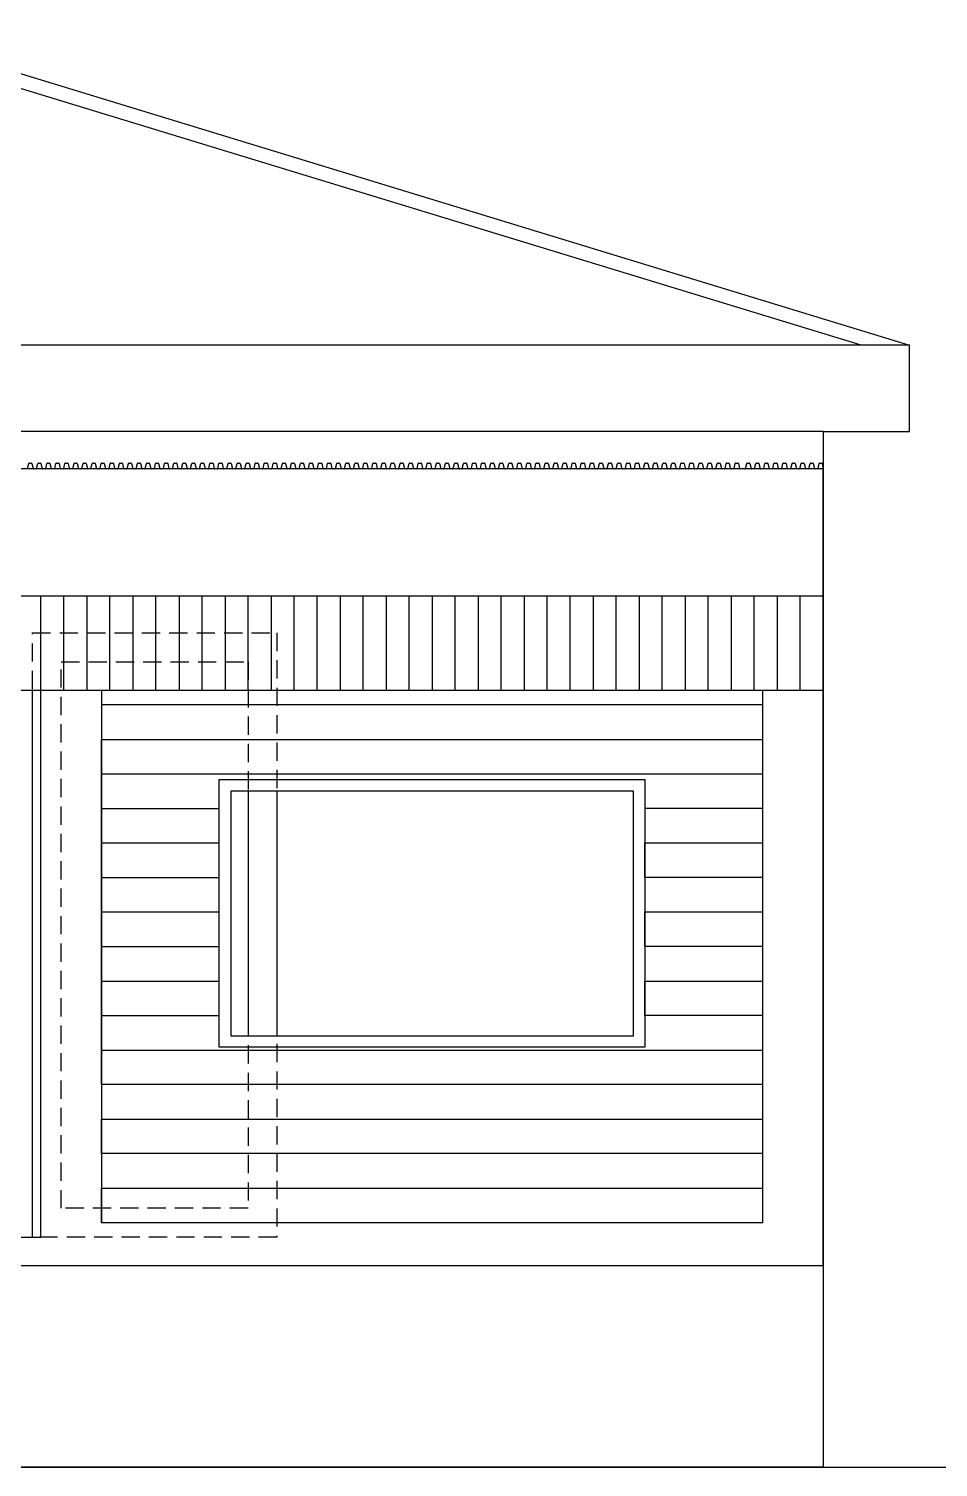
# Model space of a CAD drawing. Header units: millimetres. Extents: x -60009 to 113281, y -58228 to 411188.
# Drawn here: x -21707 to -18545, y -25020 to -20020 of the extents above; entities that cross this region are included whole.
import ezdxf

# ---------------------------------------------------------------- set-up
doc = ezdxf.new("R2010")
doc.units = ezdxf.units.MM
for name, pattern in [('ACAD_ISO04W100', [30, 24, -3, 0, -3]), ('CENTER2', [28.575, 19.05, -3.175, 3.175, -3.175]), ('HIDDEN', [9.525, 6.35, -3.175])]:
    doc.linetypes.add(name, pattern=pattern)
doc.layers.add('Förtydligande', color=8, linetype='CENTER2')
doc.layers.add('Grundritningar', color=1, linetype='Continuous')

msp = doc.modelspace()

# ---------------------------------------------------------------- linework, layer by layer
at = {"layer": 'Förtydligande', "linetype": 'ACAD_ISO04W100', "lineweight": -3, "ltscale": 0.1}
msp.add_line((-50011.262, -25020.136), (-14434.085, -25020.136), dxfattribs=at)
at = {"layer": 'Grundritningar'}
for p, q in [((-22245.013, -20020.136), (-18645.013, -21120.136)), ((-18812.385, -21120.136), (-22259.315, -20068.047)), ((-18645.013, -21120.136), (-32525.013, -21120.136)), ((-18645.013, -21420.136), (-18645.013, -21120.136)), ((-18945.013, -21420.136), (-32225.013, -21420.136)), ((-18945.013, -21420.136), (-18945.013, -24220.136)), ((-18945.013, -21420.136), (-18645.013, -21420.136)), ((-21711.672, -21548.608), (-21707.49, -21531.65)), ((-21705.548, -21530.129), (-21698.676, -21530.129)), ((-21696.736, -21531.644), (-21692.494, -21548.614)), ((-21680.173, -21548.608), (-21675.991, -21531.65)), ((-21674.049, -21530.129), (-21667.178, -21530.129)), ((-21665.237, -21531.644), (-21660.995, -21548.614)), ((-21648.674, -21548.607), (-21644.492, -21531.65)), ((-21642.551, -21530.129), (-21635.679, -21530.129)), ((-21633.739, -21531.644), (-21629.496, -21548.614)), ((-21617.176, -21548.607), (-21612.994, -21531.65)), ((-21611.052, -21530.129), (-21604.18, -21530.129)), ((-21602.24, -21531.643), (-21597.997, -21548.614)), ((-21585.677, -21548.607), (-21581.495, -21531.65)), ((-21579.553, -21530.128), (-21572.681, -21530.128)), ((-21570.741, -21531.643), (-21566.499, -21548.614)), ((-21554.178, -21548.607), (-21549.996, -21531.649)), ((-21548.054, -21530.128), (-21541.183, -21530.128)), ((-21539.242, -21531.643), (-21535, -21548.613)), ((-21522.679, -21548.607), (-21518.497, -21531.649)), ((-21516.556, -21530.128), (-21509.684, -21530.128)), ((-21507.744, -21531.643), (-21503.501, -21548.613)), ((-21491.18, -21548.607), (-21486.999, -21531.649)), ((-21485.057, -21530.128), (-21478.185, -21530.128)), ((-21476.245, -21531.643), (-21472.002, -21548.613)), ((-21459.682, -21548.607), (-21455.5, -21531.649)), ((-21453.558, -21530.128), (-21446.686, -21530.128)), ((-21444.746, -21531.643), (-21440.503, -21548.613)), ((-21428.183, -21548.607), (-21424.001, -21531.649)), ((-21422.059, -21530.128), (-21415.188, -21530.128)), ((-21413.247, -21531.643), (-21409.005, -21548.613)), ((-21396.684, -21548.607), (-21392.502, -21531.649)), ((-21390.561, -21530.128), (-21383.689, -21530.128)), ((-21381.749, -21531.643), (-21377.506, -21548.613)), ((-21365.185, -21548.607), (-21361.004, -21531.649)), ((-21359.062, -21530.128), (-21352.19, -21530.128)), ((-21350.25, -21531.643), (-21346.007, -21548.613)), ((-21333.687, -21548.607), (-21329.505, -21531.649)), ((-21327.563, -21530.128), (-21320.691, -21530.128)), ((-21318.751, -21531.643), (-21314.508, -21548.613)), ((-21302.188, -21548.606), (-21298.006, -21531.649)), ((-21296.064, -21530.128), (-21289.193, -21530.128)), ((-21287.252, -21531.643), (-21283.01, -21548.613)), ((-21270.689, -21548.606), (-21266.507, -21531.649)), ((-21264.566, -21530.128), (-21257.694, -21530.128)), ((-21255.754, -21531.642), (-21251.511, -21548.613)), ((-21239.19, -21548.606), (-21235.008, -21531.649)), ((-21233.067, -21530.128), (-21226.195, -21530.128)), ((-21224.255, -21531.642), (-21220.012, -21548.613)), ((-21207.692, -21548.606), (-21203.51, -21531.649)), ((-21201.568, -21530.127), (-21194.696, -21530.127)), ((-21192.756, -21531.642), (-21188.513, -21548.612)), ((-21176.193, -21548.606), (-21172.011, -21531.648)), ((-21170.069, -21530.127), (-21163.197, -21530.127)), ((-21161.257, -21531.642), (-21157.015, -21548.612)), ((-21144.694, -21548.606), (-21140.512, -21531.648)), ((-21138.57, -21530.127), (-21131.699, -21530.127)), ((-21129.758, -21531.642), (-21125.516, -21548.612)), ((-21113.195, -21548.606), (-21109.014, -21531.648)), ((-21107.072, -21530.127), (-21100.2, -21530.127)), ((-21098.26, -21531.642), (-21094.017, -21548.612)), ((-21081.697, -21548.606), (-21077.515, -21531.648)), ((-21075.573, -21530.127), (-21068.701, -21530.127)), ((-21066.761, -21531.642), (-21062.518, -21548.612)), ((-21050.198, -21548.606), (-21046.016, -21531.648)), ((-21044.074, -21530.127), (-21037.202, -21530.127)), ((-21035.262, -21531.642), (-21031.02, -21548.612)), ((-21018.699, -21548.606), (-21014.517, -21531.648)), ((-21012.575, -21530.127), (-21005.704, -21530.127)), ((-21003.763, -21531.642), (-20999.521, -21548.612)), ((-20987.2, -21548.606), (-20983.018, -21531.648)), ((-20981.077, -21530.127), (-20974.205, -21530.127)), ((-20972.265, -21531.642), (-20968.022, -21548.612)), ((-20955.701, -21548.606), (-20951.52, -21531.648)), ((-20949.578, -21530.127), (-20942.706, -21530.127)), ((-20940.766, -21531.642), (-20936.523, -21548.612)), ((-20924.203, -21548.605), (-20920.021, -21531.648)), ((-20918.079, -21530.127), (-20911.207, -21530.127)), ((-20909.267, -21531.642), (-20905.025, -21548.612)), ((-20892.704, -21548.605), (-20888.522, -21531.648)), ((-20886.58, -21530.126), (-20879.709, -21530.126)), ((-20877.768, -21531.641), (-20873.526, -21548.612)), ((-20861.205, -21548.605), (-20857.023, -21531.648)), ((-20855.082, -21530.126), (-20848.21, -21530.126)), ((-20846.27, -21531.641), (-20842.027, -21548.611)), ((-20829.706, -21548.605), (-20825.525, -21531.647)), ((-20823.583, -21530.126), (-20816.711, -21530.126)), ((-20814.771, -21531.641), (-20810.528, -21548.611)), ((-20798.208, -21548.605), (-20794.026, -21531.647)), ((-20792.084, -21530.126), (-20785.212, -21530.126)), ((-20783.272, -21531.641), (-20779.03, -21548.611)), ((-20766.709, -21548.605), (-20762.527, -21531.647)), ((-20760.585, -21530.126), (-20753.714, -21530.126)), ((-20751.773, -21531.641), (-20747.531, -21548.611)), ((-20735.21, -21548.605), (-20731.028, -21531.647)), ((-20729.086, -21530.126), (-20722.215, -21530.126)), ((-20720.274, -21531.641), (-20716.032, -21548.611)), ((-20703.711, -21548.605), (-20699.53, -21531.647)), ((-20697.588, -21530.126), (-20690.716, -21530.126)), ((-20688.776, -21531.641), (-20684.533, -21548.611)), ((-20672.213, -21548.605), (-20668.031, -21531.647)), ((-20666.089, -21530.126), (-20659.217, -21530.126)), ((-20657.277, -21531.641), (-20653.034, -21548.611)), ((-20640.714, -21548.605), (-20636.532, -21531.647)), ((-20634.59, -21530.126), (-20627.719, -21530.126)), ((-20625.778, -21531.641), (-20621.536, -21548.611)), ((-20609.215, -21548.605), (-20605.033, -21531.647)), ((-20603.092, -21530.126), (-20596.22, -21530.126)), ((-20594.279, -21531.641), (-20590.037, -21548.611)), ((-20577.716, -21548.604), (-20573.535, -21531.647)), ((-20571.593, -21530.126), (-20564.721, -21530.126)), ((-20562.781, -21531.64), (-20558.538, -21548.611)), ((-20546.218, -21548.604), (-20542.036, -21531.647)), ((-20540.094, -21530.125), (-20533.222, -21530.125)), ((-20531.282, -21531.64), (-20527.039, -21548.611)), ((-20514.719, -21548.604), (-20510.537, -21531.646)), ((-20508.595, -21530.125), (-20501.724, -21530.125)), ((-20499.783, -21531.64), (-20495.541, -21548.61)), ((-20483.22, -21548.604), (-20479.038, -21531.646)), ((-20477.096, -21530.125), (-20470.225, -21530.125)), ((-20468.284, -21531.64), (-20464.042, -21548.61)), ((-20451.721, -21548.604), (-20447.539, -21531.646)), ((-20445.598, -21530.125), (-20438.726, -21530.125)), ((-20436.786, -21531.64), (-20432.543, -21548.61)), ((-20420.223, -21548.604), (-20416.041, -21531.646)), ((-20414.099, -21530.125), (-20407.227, -21530.125)), ((-20405.287, -21531.64), (-20401.044, -21548.61)), ((-20388.724, -21548.604), (-20384.542, -21531.646)), ((-20382.6, -21530.125), (-20375.728, -21530.125)), ((-20373.788, -21531.64), (-20369.546, -21548.61)), ((-20357.225, -21548.604), (-20353.043, -21531.646)), ((-20351.101, -21530.125), (-20344.23, -21530.125)), ((-20342.289, -21531.64), (-20338.047, -21548.61)), ((-20325.726, -21548.604), (-20321.544, -21531.646)), ((-20319.603, -21530.125), (-20312.731, -21530.125)), ((-20310.791, -21531.64), (-20306.548, -21548.61)), ((-20294.228, -21548.604), (-20290.046, -21531.646)), ((-20288.104, -21530.125), (-20281.232, -21530.125)), ((-20279.292, -21531.64), (-20275.049, -21548.61)), ((-20262.729, -21548.603), (-20258.547, -21531.646)), ((-20256.605, -21530.125), (-20249.733, -21530.125)), ((-20247.793, -21531.64), (-20243.551, -21548.61)), ((-20231.23, -21548.603), (-20227.048, -21531.646)), ((-20225.106, -21530.125), (-20218.235, -21530.125)), ((-20216.294, -21531.64), (-20212.052, -21548.61)), ((-20199.731, -21548.603), (-20195.549, -21531.646)), ((-20193.608, -21530.125), (-20186.736, -21530.125)), ((-20184.796, -21531.639), (-20180.553, -21548.61)), ((-20168.232, -21548.603), (-20164.051, -21531.646)), ((-20162.109, -21530.124), (-20155.237, -21530.124)), ((-20153.297, -21531.639), (-20149.054, -21548.609)), ((-20136.734, -21548.603), (-20132.552, -21531.645)), ((-20130.61, -21530.124), (-20123.738, -21530.124)), ((-20121.798, -21531.639), (-20117.556, -21548.609)), ((-20105.235, -21548.603), (-20101.053, -21531.645)), ((-20099.111, -21530.124), (-20092.24, -21530.124)), ((-20090.299, -21531.639), (-20086.057, -21548.609)), ((-20073.736, -21548.603), (-20069.554, -21531.645)), ((-20067.613, -21530.124), (-20060.741, -21530.124)), ((-20058.801, -21531.639), (-20054.558, -21548.609)), ((-20042.237, -21548.603), (-20038.056, -21531.645)), ((-20036.114, -21530.124), (-20029.242, -21530.124)), ((-20027.302, -21531.639), (-20023.059, -21548.609)), ((-20010.739, -21548.603), (-20006.557, -21531.645)), ((-20004.615, -21530.124), (-19997.743, -21530.124)), ((-19995.803, -21531.639), (-19991.561, -21548.609)), ((-19979.24, -21548.603), (-19975.058, -21531.645)), ((-19973.116, -21530.124), (-19966.244, -21530.124)), ((-19964.304, -21531.639), (-19960.062, -21548.609)), ((-19947.741, -21548.603), (-19943.559, -21531.645)), ((-19941.617, -21530.124), (-19934.746, -21530.124)), ((-19932.805, -21531.639), (-19928.563, -21548.609)), ((-19916.242, -21548.603), (-19912.061, -21531.645)), ((-19910.119, -21530.124), (-19903.247, -21530.124)), ((-19901.307, -21531.639), (-19897.064, -21548.609)), ((-19884.744, -21548.602), (-19880.562, -21531.645)), ((-19878.62, -21530.124), (-19871.748, -21530.124)), ((-19869.808, -21531.639), (-19865.565, -21548.609)), ((-19853.245, -21548.602), (-19849.063, -21531.645)), ((-19847.121, -21530.123), (-19840.249, -21530.123)), ((-19838.309, -21531.638), (-19834.067, -21548.609)), ((-19821.746, -21548.602), (-19817.564, -21531.645)), ((-19815.622, -21530.123), (-19808.751, -21530.123)), ((-19806.81, -21531.638), (-19802.568, -21548.608)), ((-19790.247, -21548.602), (-19786.066, -21531.644)), ((-19784.124, -21530.123), (-19777.252, -21530.123)), ((-19775.312, -21531.638), (-19771.069, -21548.608)), ((-19758.749, -21548.602), (-19754.567, -21531.644)), ((-19752.625, -21530.123), (-19745.753, -21530.123)), ((-19743.813, -21531.638), (-19739.57, -21548.608)), ((-19727.25, -21548.602), (-19723.068, -21531.644)), ((-19721.126, -21530.123), (-19714.254, -21530.123)), ((-19712.314, -21531.638), (-19708.072, -21548.608)), ((-19695.751, -21548.602), (-19691.569, -21531.644)), ((-19689.627, -21530.123), (-19682.756, -21530.123)), ((-19680.815, -21531.638), (-19676.573, -21548.608)), ((-19664.252, -21548.602), (-19660.07, -21531.644)), ((-19658.129, -21530.123), (-19651.257, -21530.123)), ((-19649.317, -21531.638), (-19645.074, -21548.608)), ((-19632.754, -21548.602), (-19628.572, -21531.644)), ((-19626.63, -21530.123), (-19619.758, -21530.123)), ((-19617.818, -21531.638), (-19613.575, -21548.608)), ((-19601.255, -21548.602), (-19597.073, -21531.644)), ((-19595.131, -21530.123), (-19588.259, -21530.123)), ((-19586.319, -21531.638), (-19582.077, -21548.608)), ((-19569.756, -21548.602), (-19565.574, -21531.644)), ((-19563.632, -21530.123), (-19556.761, -21530.123)), ((-19554.82, -21531.638), (-19550.578, -21548.608)), ((-19538.257, -21548.601), (-19534.075, -21531.644)), ((-19532.134, -21530.123), (-19525.262, -21530.123)), ((-19523.322, -21531.637), (-19519.079, -21548.608)), ((-19506.759, -21548.601), (-19502.577, -21531.644)), ((-19500.635, -21530.122), (-19493.763, -21530.122)), ((-19491.823, -21531.637), (-19487.58, -21548.608)), ((-19475.26, -21548.601), (-19471.078, -21531.644)), ((-19469.136, -21530.122), (-19462.264, -21530.122)), ((-19460.324, -21531.637), (-19456.081, -21548.608)), ((-19443.761, -21548.601), (-19439.579, -21531.643)), ((-19437.637, -21530.122), (-19430.766, -21530.122)), ((-19428.825, -21531.637), (-19424.583, -21548.607)), ((-19412.262, -21548.601), (-19408.08, -21531.643)), ((-19406.139, -21530.122), (-19399.267, -21530.122)), ((-19397.327, -21531.637), (-19393.084, -21548.607)), ((-19380.763, -21548.601), (-19376.582, -21531.643)), ((-19374.64, -21530.122), (-19367.768, -21530.122)), ((-19365.828, -21531.637), (-19361.585, -21548.607)), ((-19349.265, -21548.601), (-19345.083, -21531.643)), ((-19343.141, -21530.122), (-19336.269, -21530.122)), ((-19334.329, -21531.637), (-19330.086, -21548.607)), ((-19317.766, -21548.601), (-19313.584, -21531.643)), ((-19311.642, -21530.122), (-19304.771, -21530.122)), ((-19302.83, -21531.637), (-19298.588, -21548.607)), ((-19286.267, -21548.601), (-19282.085, -21531.643)), ((-19280.144, -21530.122), (-19273.272, -21530.122)), ((-19271.332, -21531.637), (-19267.089, -21548.607)), ((-19254.768, -21548.601), (-19250.587, -21531.643)), ((-19248.645, -21530.122), (-19241.773, -21530.122)), ((-19239.833, -21531.637), (-19235.59, -21548.607)), ((-19214.831, -21548.601), (-19210.649, -21531.643)), ((-19208.708, -21530.122), (-19201.836, -21530.122)), ((-19199.896, -21531.637), (-19195.653, -21548.607)), ((-19183.332, -21548.6), (-19179.151, -21531.643)), ((-19177.209, -21530.122), (-19170.337, -21530.122)), ((-19168.397, -21531.637), (-19164.154, -21548.607)), ((-19151.834, -21548.6), (-19147.652, -21531.643)), ((-19145.71, -21530.122), (-19138.838, -21530.122)), ((-19136.898, -21531.636), (-19132.656, -21548.607)), ((-19120.335, -21548.6), (-19116.153, -21531.643)), ((-19114.211, -21530.121), (-19107.34, -21530.121)), ((-19105.399, -21531.636), (-19101.157, -21548.607)), ((-19088.836, -21548.6), (-19084.654, -21531.642)), ((-19082.713, -21530.121), (-19075.841, -21530.121)), ((-19073.901, -21531.636), (-19069.658, -21548.606)), ((-19057.337, -21548.6), (-19053.156, -21531.642)), ((-19051.214, -21530.121), (-19044.342, -21530.121)), ((-19042.402, -21531.636), (-19038.159, -21548.606)), ((-19025.839, -21548.6), (-19021.657, -21531.642)), ((-19019.715, -21530.121), (-19012.843, -21530.121)), ((-19010.903, -21531.636), (-19006.661, -21548.606)), ((-18994.34, -21548.6), (-18990.158, -21531.642)), ((-18988.216, -21530.121), (-18981.345, -21530.121)), ((-18979.404, -21531.636), (-18975.162, -21548.606)), ((-18962.841, -21548.615), (-18958.659, -21531.657)), ((-18956.718, -21530.136), (-18949.846, -21530.136)), ((-18947.906, -21531.651), (-18945.013, -21550.136)), ((-18945.013, -21550.136), (-24265.013, -21550.136)), ((-21682.115, -21550.129), (-21690.553, -21550.129)), ((-21650.616, -21550.129), (-21659.055, -21550.129)), ((-21619.117, -21550.129), (-21627.556, -21550.129)), ((-21587.619, -21550.129), (-21596.057, -21550.129)), ((-21556.12, -21550.128), (-21564.558, -21550.128)), ((-21524.621, -21550.128), (-21533.06, -21550.128)), ((-21493.122, -21550.128), (-21501.561, -21550.128)), ((-21461.623, -21550.128), (-21470.062, -21550.128)), ((-21430.125, -21550.128), (-21438.563, -21550.128)), ((-21398.626, -21550.128), (-21407.064, -21550.128)), ((-21367.127, -21550.128), (-21375.566, -21550.128)), ((-21335.628, -21550.128), (-21344.067, -21550.128)), ((-21304.13, -21550.128), (-21312.568, -21550.128)), ((-21272.631, -21550.128), (-21281.069, -21550.128)), ((-21241.132, -21550.128), (-21249.571, -21550.128)), ((-21209.633, -21550.128), (-21218.072, -21550.128)), ((-21178.135, -21550.127), (-21186.573, -21550.127)), ((-21146.636, -21550.127), (-21155.074, -21550.127)), ((-21115.137, -21550.127), (-21123.576, -21550.127)), ((-21083.638, -21550.127), (-21092.077, -21550.127)), ((-21052.14, -21550.127), (-21060.578, -21550.127)), ((-21020.641, -21550.127), (-21029.079, -21550.127)), ((-20989.142, -21550.127), (-20997.581, -21550.127)), ((-20957.643, -21550.127), (-20966.082, -21550.127)), ((-20926.145, -21550.127), (-20934.583, -21550.127)), ((-20894.646, -21550.127), (-20903.084, -21550.127)), ((-20863.147, -21550.126), (-20871.586, -21550.126)), ((-20831.648, -21550.126), (-20840.087, -21550.126)), ((-20800.15, -21550.126), (-20808.588, -21550.126)), ((-20768.651, -21550.126), (-20777.089, -21550.126)), ((-20737.152, -21550.126), (-20745.591, -21550.126)), ((-20705.653, -21550.126), (-20714.092, -21550.126)), ((-20674.154, -21550.126), (-20682.593, -21550.126)), ((-20642.656, -21550.126), (-20651.094, -21550.126)), ((-20611.157, -21550.126), (-20619.595, -21550.126)), ((-20579.658, -21550.126), (-20588.097, -21550.126)), ((-20548.159, -21550.126), (-20556.598, -21550.126)), ((-20516.661, -21550.125), (-20525.099, -21550.125)), ((-20485.162, -21550.125), (-20493.6, -21550.125)), ((-20453.663, -21550.125), (-20462.102, -21550.125)), ((-20422.164, -21550.125), (-20430.603, -21550.125)), ((-20390.666, -21550.125), (-20399.104, -21550.125)), ((-20359.167, -21550.125), (-20367.605, -21550.125)), ((-20327.668, -21550.125), (-20336.107, -21550.125)), ((-20296.169, -21550.125), (-20304.608, -21550.125)), ((-20264.671, -21550.125), (-20273.109, -21550.125)), ((-20233.172, -21550.125), (-20241.61, -21550.125)), ((-20201.673, -21550.125), (-20210.111, -21550.125)), ((-20170.174, -21550.125), (-20178.613, -21550.125)), ((-20138.676, -21550.124), (-20147.114, -21550.124)), ((-20107.177, -21550.124), (-20115.615, -21550.124)), ((-20075.678, -21550.124), (-20084.116, -21550.124)), ((-20044.179, -21550.124), (-20052.618, -21550.124)), ((-20012.681, -21550.124), (-20021.119, -21550.124)), ((-19981.182, -21550.124), (-19989.62, -21550.124)), ((-19949.683, -21550.124), (-19958.121, -21550.124)), ((-19918.184, -21550.124), (-19926.623, -21550.124)), ((-19886.685, -21550.124), (-19895.124, -21550.124)), ((-19855.187, -21550.124), (-19863.625, -21550.124)), ((-19823.688, -21550.123), (-19832.126, -21550.123)), ((-19792.189, -21550.123), (-19800.628, -21550.123)), ((-19760.69, -21550.123), (-19769.129, -21550.123)), ((-19729.192, -21550.123), (-19737.63, -21550.123)), ((-19697.693, -21550.123), (-19706.131, -21550.123)), ((-19666.194, -21550.123), (-19674.633, -21550.123)), ((-19634.695, -21550.123), (-19643.134, -21550.123)), ((-19603.197, -21550.123), (-19611.635, -21550.123)), ((-19571.698, -21550.123), (-19580.136, -21550.123)), ((-19540.199, -21550.123), (-19548.638, -21550.123)), ((-19508.7, -21550.123), (-19517.139, -21550.123)), ((-19477.202, -21550.122), (-19485.64, -21550.122)), ((-19445.703, -21550.122), (-19454.141, -21550.122)), ((-19414.204, -21550.122), (-19422.642, -21550.122)), ((-19382.705, -21550.122), (-19391.144, -21550.122)), ((-19351.206, -21550.122), (-19359.645, -21550.122)), ((-19319.708, -21550.122), (-19328.146, -21550.122)), ((-19288.209, -21550.122), (-19296.647, -21550.122)), ((-19256.71, -21550.122), (-19265.149, -21550.122)), ((-19225.212, -21550.122), (-19233.65, -21550.122)), ((-19216.773, -21550.122), (-19225.212, -21550.122)), ((-19185.274, -21550.122), (-19193.713, -21550.122)), ((-19153.776, -21550.122), (-19162.214, -21550.122)), ((-19122.277, -21550.122), (-19130.715, -21550.122)), ((-19090.778, -21550.121), (-19099.216, -21550.121)), ((-19059.279, -21550.121), (-19067.718, -21550.121)), ((-19027.781, -21550.121), (-19036.219, -21550.121)), ((-18996.282, -21550.121), (-19004.72, -21550.121)), ((-18995.011, -21550.136), (-19000.011, -21550.136)), ((-18979.141, -21550.136), (-18987.579, -21550.136)), ((-18964.783, -21550.121), (-18973.222, -21550.121)), ((-18945.013, -21992.136), (-18945.013, -21550.136)), ((-18945.013, -21992.136), (-24265.013, -21992.136)), ((-21665.013, -22320.136), (-21665.013, -21992.136)), ((-21585.013, -22320.136), (-21585.013, -21992.136)), ((-21585.013, -22320.136), (-21585.013, -21992.136)), ((-21505.013, -21992.136), (-21505.013, -22320.136)), ((-21425.013, -22320.136), (-21425.013, -21992.136)), ((-21345.013, -21992.136), (-21345.013, -22320.136)), ((-21265.013, -22320.136), (-21265.013, -21992.136)), ((-21185.013, -21992.136), (-21185.013, -22320.136)), ((-21105.013, -22320.136), (-21105.013, -21992.136)), ((-21025.013, -21992.136), (-21025.013, -22320.136)), ((-20945.013, -22320.136), (-20945.013, -21992.136)), ((-20865.013, -21992.136), (-20865.013, -22320.136)), ((-20785.013, -22320.136), (-20785.013, -21992.136)), ((-20705.013, -22320.136), (-20705.013, -21992.136)), ((-20705.013, -22320.136), (-20705.013, -21992.136)), ((-20625.013, -21992.136), (-20625.013, -22320.136)), ((-20545.013, -22320.136), (-20545.013, -21992.136)), ((-20465.013, -21992.136), (-20465.013, -22320.136)), ((-20385.013, -22320.136), (-20385.013, -21992.136)), ((-20305.013, -21992.136), (-20305.013, -22320.136)), ((-20225.013, -22320.136), (-20225.013, -21992.136)), ((-20145.013, -21992.136), (-20145.013, -22320.136)), ((-20065.013, -22320.136), (-20065.013, -21992.136)), ((-19985.013, -21992.136), (-19985.013, -22320.136)), ((-19905.013, -22320.136), (-19905.013, -21992.136)), ((-19825.013, -22320.136), (-19825.013, -21992.136)), ((-19825.013, -22320.136), (-19825.013, -21992.136)), ((-19665.013, -21992.136), (-19745.013, -21992.136)), ((-19745.013, -21992.136), (-19745.013, -22320.136)), ((-19665.013, -22320.136), (-19665.013, -21992.136)), ((-19505.013, -21992.136), (-19585.013, -21992.136)), ((-19585.013, -21992.136), (-19585.013, -22320.136)), ((-19505.013, -22320.136), (-19505.013, -21992.136)), ((-19345.013, -21992.136), (-19425.013, -21992.136)), ((-19425.013, -21992.136), (-19425.013, -22320.136)), ((-19345.013, -22320.136), (-19345.013, -21992.136)), ((-19185.013, -21992.136), (-19265.013, -21992.136)), ((-19265.013, -21992.136), (-19265.013, -22320.136)), ((-19185.013, -22320.136), (-19185.013, -21992.136)), ((-19025.013, -21992.136), (-19105.013, -21992.136)), ((-19105.013, -21992.136), (-19105.013, -22320.136)), ((-19025.013, -22320.136), (-19025.013, -21992.136)), ((-18945.013, -22320.136), (-18945.013, -21992.136)), ((-18945.013, -22320.136), (-24265.013, -22320.136)), ((-21695.013, -24220.136), (-21695.013, -22320.136)), ((-21665.013, -24220.136), (-21665.013, -22320.136)), ((-21455.013, -22320.136), (-21455.013, -24170.136)), ((-19745.013, -22320.136), (-19825.013, -22320.136)), ((-19585.013, -22320.136), (-19665.013, -22320.136)), ((-19425.013, -22320.136), (-19505.013, -22320.136)), ((-19265.013, -22320.136), (-19345.013, -22320.136)), ((-19105.013, -22320.136), (-19185.013, -22320.136)), ((-19155.013, -24170.136), (-19155.013, -22320.136)), ((-18945.013, -22320.136), (-19025.013, -22320.136)), ((-18945.013, -24320.136), (-18945.013, -22320.136)), ((-19155.013, -22370.136), (-21455.013, -22370.136)), ((-19155.013, -22490.136), (-19155.013, -22370.136)), ((-21455.013, -22610.136), (-21455.013, -22490.136)), ((-21455.013, -22490.136), (-19155.013, -22490.136)), ((-21455.013, -22730.136), (-21455.013, -22610.136)), ((-21455.013, -22610.136), (-19155.013, -22610.136)), ((-21045.013, -23560.136), (-21045.013, -22630.136)), ((-21045.013, -22630.136), (-21005.013, -22630.136)), ((-21005.013, -22630.136), (-19565.013, -22630.136)), ((-19565.013, -22630.136), (-19565.013, -23560.136)), ((-19605.013, -22670.136), (-21005.013, -22670.136)), ((-21005.013, -22670.136), (-21005.013, -23520.136)), ((-20945.013, -22670.136), (-20945.013, -23520.136)), ((-20845.013, -22670.136), (-20845.013, -23520.136)), ((-19605.013, -23520.136), (-19605.013, -22670.136)), ((-21455.013, -22850.136), (-21455.013, -22730.136)), ((-21455.013, -22730.136), (-21045.013, -22730.136)), ((-19155.013, -22730.136), (-19565.013, -22730.136)), ((-19155.013, -22850.136), (-19155.013, -22730.136)), ((-21455.013, -22970.136), (-21455.013, -22850.136)), ((-21455.013, -22850.136), (-21045.013, -22850.136)), ((-19565.013, -22970.136), (-19565.013, -22850.136)), ((-19565.013, -22850.136), (-19155.013, -22850.136)), ((-21455.013, -23090.136), (-21455.013, -22970.136)), ((-21455.013, -22970.136), (-21045.013, -22970.136)), ((-19155.013, -22970.136), (-19565.013, -22970.136)), ((-19155.013, -23090.136), (-19155.013, -22970.136)), ((-21455.013, -23210.136), (-21455.013, -23090.136)), ((-21455.013, -23090.136), (-21045.013, -23090.136)), ((-19565.013, -23210.136), (-19565.013, -23090.136)), ((-19565.013, -23090.136), (-19155.013, -23090.136)), ((-21455.013, -23330.136), (-21455.013, -23210.136)), ((-21455.013, -23210.136), (-21045.013, -23210.136)), ((-19155.013, -23210.136), (-19565.013, -23210.136)), ((-19155.013, -23330.136), (-19155.013, -23210.136)), ((-21455.013, -23450.136), (-21455.013, -23330.136)), ((-21455.013, -23330.136), (-21045.013, -23330.136)), ((-19565.013, -23450.136), (-19565.013, -23330.136)), ((-19565.013, -23330.136), (-19155.013, -23330.136)), ((-21455.013, -23570.136), (-21455.013, -23450.136)), ((-21455.013, -23450.136), (-21045.013, -23450.136)), ((-19155.013, -23450.136), (-19565.013, -23450.136)), ((-19155.013, -23570.136), (-19155.013, -23450.136)), ((-21005.013, -23520.136), (-19605.013, -23520.136)), ((-21455.013, -23690.136), (-21455.013, -23570.136)), ((-21455.013, -23570.136), (-19155.013, -23570.136)), ((-19565.013, -23560.136), (-21045.013, -23560.136)), ((-19155.013, -23690.136), (-21455.013, -23690.136)), ((-19155.013, -23810.136), (-19155.013, -23690.136)), ((-21455.013, -23930.136), (-21455.013, -23810.136)), ((-21455.013, -23810.136), (-19155.013, -23810.136)), ((-19155.013, -23930.136), (-21455.013, -23930.136)), ((-19155.013, -24050.136), (-19155.013, -23930.136)), ((-21455.013, -24170.136), (-21455.013, -24050.136)), ((-21455.013, -24050.136), (-19155.013, -24050.136)), ((-19155.013, -24170.136), (-21455.013, -24170.136)), ((-24055.013, -24220.136), (-21665.013, -24220.136)), ((-18945.013, -24220.136), (-18945.013, -25020.136)), ((-18945.013, -24220.136), (-18945.013, -24320.136)), ((-21665.013, -24320.136), (-24265.013, -24320.136)), ((-19155.013, -24320.136), (-21665.013, -24320.136)), ((-21455.013, -24320.136), (-21665.013, -24320.136)), ((-18945.013, -24320.136), (-19155.013, -24320.136)), ((-18945.013, -24320.136), (-18945.013, -25020.136)), ((-18945.013, -25020.136), (-32225.013, -25020.136)), ((-18945.013, -25020.136), (-24265.013, -25020.136))]:
    msp.add_line(p, q, dxfattribs=at)
at = {"layer": 'Grundritningar', "linetype": 'HIDDEN', "ltscale": 10}
for p, q in [((-21695.013, -22120.136), (-20845.013, -22120.136)), ((-21695.013, -24220.136), (-21695.013, -22120.136)), ((-20845.013, -22120.136), (-20845.013, -24220.136)), ((-21595.013, -24120.136), (-21595.013, -22220.136)), ((-21595.013, -22220.136), (-20945.013, -22220.136)), ((-20945.013, -22220.136), (-20945.013, -24120.136)), ((-20945.013, -24120.136), (-21595.013, -24120.136)), ((-20845.013, -24220.136), (-21695.013, -24220.136))]:
    msp.add_line(p, q, dxfattribs=at)
at = {"layer": 'Grundritningar'}
for centre, start, end in [((-21705.548, -21532.129), 90, 166.147128), ((-21698.676, -21532.129), 14.036243, 90), ((-21690.553, -21548.129), 194.036243, 270), ((-21682.115, -21548.129), 270, 346.147128), ((-21674.049, -21532.129), 90, 166.147128), ((-21667.178, -21532.129), 14.036243, 90), ((-21659.055, -21548.129), 194.036243, 270), ((-21650.616, -21548.129), 270, 346.147128), ((-21642.551, -21532.129), 90, 166.147128), ((-21635.679, -21532.129), 14.036243, 90), ((-21627.556, -21548.129), 194.036243, 270), ((-21619.117, -21548.129), 270, 346.147128), ((-21611.052, -21532.129), 90, 166.147128), ((-21604.18, -21532.129), 14.036243, 90), ((-21596.057, -21548.129), 194.036243, 270), ((-21587.619, -21548.128), 270, 346.147128), ((-21579.553, -21532.128), 90, 166.147128), ((-21572.681, -21532.128), 14.036243, 90), ((-21564.558, -21548.128), 194.036243, 270), ((-21556.12, -21548.128), 270, 346.147128), ((-21548.054, -21532.128), 90, 166.147128), ((-21541.183, -21532.128), 14.036243, 90), ((-21533.06, -21548.128), 194.036243, 270), ((-21524.621, -21548.128), 270, 346.147128), ((-21516.556, -21532.128), 90, 166.147128), ((-21509.684, -21532.128), 14.036243, 90), ((-21501.561, -21548.128), 194.036243, 270), ((-21493.122, -21548.128), 270, 346.147128), ((-21485.057, -21532.128), 90, 166.147128), ((-21478.185, -21532.128), 14.036243, 90), ((-21470.062, -21548.128), 194.036243, 270), ((-21461.623, -21548.128), 270, 346.147128), ((-21453.558, -21532.128), 90, 166.147128), ((-21446.686, -21532.128), 14.036243, 90), ((-21438.563, -21548.128), 194.036243, 270), ((-21430.125, -21548.128), 270, 346.147128), ((-21422.059, -21532.128), 90, 166.147128), ((-21415.188, -21532.128), 14.036243, 90), ((-21407.064, -21548.128), 194.036243, 270), ((-21398.626, -21548.128), 270, 346.147128), ((-21390.561, -21532.128), 90, 166.147128), ((-21383.689, -21532.128), 14.036243, 90), ((-21375.566, -21548.128), 194.036243, 270), ((-21367.127, -21548.128), 270, 346.147128), ((-21359.062, -21532.128), 90, 166.147128), ((-21352.19, -21532.128), 14.036243, 90), ((-21344.067, -21548.128), 194.036243, 270), ((-21335.629, -21548.128), 270, 346.147128), ((-21327.563, -21532.128), 90, 166.147128), ((-21320.691, -21532.128), 14.036243, 90), ((-21312.568, -21548.128), 194.036243, 270), ((-21304.13, -21548.128), 270, 346.147128), ((-21296.064, -21532.128), 90, 166.147128), ((-21289.193, -21532.128), 14.036243, 90), ((-21281.069, -21548.128), 194.036243, 270), ((-21272.631, -21548.128), 270, 346.147128), ((-21264.566, -21532.128), 90, 166.147128), ((-21257.694, -21532.128), 14.036243, 90), ((-21249.571, -21548.128), 194.036243, 270), ((-21241.132, -21548.128), 270, 346.147128), ((-21233.067, -21532.128), 90, 166.147128), ((-21226.195, -21532.128), 14.036243, 90), ((-21218.072, -21548.128), 194.036243, 270), ((-21209.633, -21548.127), 270, 346.147128), ((-21201.568, -21532.127), 90, 166.147128), ((-21194.696, -21532.127), 14.036243, 90), ((-21186.573, -21548.127), 194.036243, 270), ((-21178.135, -21548.127), 270, 346.147128), ((-21170.069, -21532.127), 90, 166.147128), ((-21163.197, -21532.127), 14.036243, 90), ((-21155.074, -21548.127), 194.036243, 270), ((-21146.636, -21548.127), 270, 346.147128), ((-21138.57, -21532.127), 90, 166.147128), ((-21131.699, -21532.127), 14.036243, 90), ((-21123.576, -21548.127), 194.036243, 270), ((-21115.137, -21548.127), 270, 346.147128), ((-21107.072, -21532.127), 90, 166.147128), ((-21100.2, -21532.127), 14.036243, 90), ((-21092.077, -21548.127), 194.036243, 270), ((-21083.638, -21548.127), 270, 346.147128), ((-21075.573, -21532.127), 90, 166.147128), ((-21068.701, -21532.127), 14.036243, 90), ((-21060.578, -21548.127), 194.036243, 270), ((-21052.14, -21548.127), 270, 346.147128), ((-21044.074, -21532.127), 90, 166.147128), ((-21037.202, -21532.127), 14.036243, 90), ((-21029.079, -21548.127), 194.036243, 270), ((-21020.641, -21548.127), 270, 346.147128), ((-21012.575, -21532.127), 90, 166.147128), ((-21005.704, -21532.127), 14.036243, 90), ((-20997.581, -21548.127), 194.036243, 270), ((-20989.142, -21548.127), 270, 346.147128), ((-20981.077, -21532.127), 90, 166.147128), ((-20974.205, -21532.127), 14.036243, 90), ((-20966.082, -21548.127), 194.036243, 270), ((-20957.643, -21548.127), 270, 346.147128), ((-20949.578, -21532.127), 90, 166.147128), ((-20942.706, -21532.127), 14.036243, 90), ((-20934.583, -21548.127), 194.036243, 270), ((-20926.145, -21548.127), 270, 346.147128), ((-20918.079, -21532.127), 90, 166.147128), ((-20911.207, -21532.127), 14.036243, 90), ((-20903.084, -21548.127), 194.036243, 270), ((-20894.646, -21548.126), 270, 346.147128), ((-20886.58, -21532.126), 90, 166.147128), ((-20879.709, -21532.126), 14.036243, 90), ((-20871.586, -21548.126), 194.036243, 270), ((-20863.147, -21548.126), 270, 346.147128), ((-20855.082, -21532.126), 90, 166.147128), ((-20848.21, -21532.126), 14.036243, 90), ((-20840.087, -21548.126), 194.036243, 270), ((-20831.648, -21548.126), 270, 346.147128), ((-20823.583, -21532.126), 90, 166.147128), ((-20816.711, -21532.126), 14.036243, 90), ((-20808.588, -21548.126), 194.036243, 270), ((-20800.15, -21548.126), 270, 346.147128), ((-20792.084, -21532.126), 90, 166.147128), ((-20785.212, -21532.126), 14.036243, 90), ((-20777.089, -21548.126), 194.036243, 270), ((-20768.651, -21548.126), 270, 346.147128), ((-20760.585, -21532.126), 90, 166.147128), ((-20753.714, -21532.126), 14.036243, 90), ((-20745.591, -21548.126), 194.036243, 270), ((-20737.152, -21548.126), 270, 346.147128), ((-20729.086, -21532.126), 90, 166.147128), ((-20722.215, -21532.126), 14.036243, 90), ((-20714.092, -21548.126), 194.036243, 270), ((-20705.653, -21548.126), 270, 346.147128), ((-20697.588, -21532.126), 90, 166.147128), ((-20690.716, -21532.126), 14.036243, 90), ((-20682.593, -21548.126), 194.036243, 270), ((-20674.154, -21548.126), 270, 346.147128), ((-20666.089, -21532.126), 90, 166.147128), ((-20659.217, -21532.126), 14.036243, 90), ((-20651.094, -21548.126), 194.036243, 270), ((-20642.656, -21548.126), 270, 346.147128), ((-20634.59, -21532.126), 90, 166.147128), ((-20627.719, -21532.126), 14.036243, 90), ((-20619.595, -21548.126), 194.036243, 270), ((-20611.157, -21548.126), 270, 346.147128), ((-20603.092, -21532.126), 90, 166.147128), ((-20596.22, -21532.126), 14.036243, 90), ((-20588.097, -21548.126), 194.036243, 270), ((-20579.658, -21548.126), 270, 346.147128), ((-20571.593, -21532.126), 90, 166.147128), ((-20564.721, -21532.126), 14.036243, 90), ((-20556.598, -21548.126), 194.036243, 270), ((-20548.159, -21548.125), 270, 346.147128), ((-20540.094, -21532.125), 90, 166.147128), ((-20533.222, -21532.125), 14.036243, 90), ((-20525.099, -21548.125), 194.036243, 270), ((-20516.661, -21548.125), 270, 346.147128), ((-20508.595, -21532.125), 90, 166.147128), ((-20501.724, -21532.125), 14.036243, 90), ((-20493.6, -21548.125), 194.036243, 270), ((-20485.162, -21548.125), 270, 346.147128), ((-20477.096, -21532.125), 90, 166.147128), ((-20470.225, -21532.125), 14.036243, 90), ((-20462.102, -21548.125), 194.036243, 270), ((-20453.663, -21548.125), 270, 346.147128), ((-20445.598, -21532.125), 90, 166.147128), ((-20438.726, -21532.125), 14.036243, 90), ((-20430.603, -21548.125), 194.036243, 270), ((-20422.164, -21548.125), 270, 346.147128), ((-20414.099, -21532.125), 90, 166.147128), ((-20407.227, -21532.125), 14.036243, 90), ((-20399.104, -21548.125), 194.036243, 270), ((-20390.666, -21548.125), 270, 346.147128), ((-20382.6, -21532.125), 90, 166.147128), ((-20375.728, -21532.125), 14.036243, 90), ((-20367.605, -21548.125), 194.036243, 270), ((-20359.167, -21548.125), 270, 346.147128), ((-20351.101, -21532.125), 90, 166.147128), ((-20344.23, -21532.125), 14.036243, 90), ((-20336.107, -21548.125), 194.036243, 270), ((-20327.668, -21548.125), 270, 346.147128), ((-20319.603, -21532.125), 90, 166.147128), ((-20312.731, -21532.125), 14.036243, 90), ((-20304.608, -21548.125), 194.036243, 270), ((-20296.169, -21548.125), 270, 346.147128), ((-20288.104, -21532.125), 90, 166.147128), ((-20281.232, -21532.125), 14.036243, 90), ((-20273.109, -21548.125), 194.036243, 270), ((-20264.671, -21548.125), 270, 346.147128), ((-20256.605, -21532.125), 90, 166.147128), ((-20249.733, -21532.125), 14.036243, 90), ((-20241.61, -21548.125), 194.036243, 270), ((-20233.172, -21548.125), 270, 346.147128), ((-20225.106, -21532.125), 90, 166.147128), ((-20218.235, -21532.125), 14.036243, 90), ((-20210.111, -21548.125), 194.036243, 270), ((-20201.673, -21548.125), 270, 346.147128), ((-20193.608, -21532.125), 90, 166.147128), ((-20186.736, -21532.125), 14.036243, 90), ((-20178.613, -21548.125), 194.036243, 270), ((-20170.174, -21548.124), 270, 346.147128), ((-20162.109, -21532.124), 90, 166.147128), ((-20155.237, -21532.124), 14.036243, 90), ((-20147.114, -21548.124), 194.036243, 270), ((-20138.676, -21548.124), 270, 346.147128), ((-20130.61, -21532.124), 90, 166.147128), ((-20123.738, -21532.124), 14.036243, 90), ((-20115.615, -21548.124), 194.036243, 270), ((-20107.177, -21548.124), 270, 346.147128), ((-20099.111, -21532.124), 90, 166.147128), ((-20092.24, -21532.124), 14.036243, 90), ((-20084.116, -21548.124), 194.036243, 270), ((-20075.678, -21548.124), 270, 346.147128), ((-20067.613, -21532.124), 90, 166.147128), ((-20060.741, -21532.124), 14.036243, 90), ((-20052.618, -21548.124), 194.036243, 270), ((-20044.179, -21548.124), 270, 346.147128), ((-20036.114, -21532.124), 90, 166.147128), ((-20029.242, -21532.124), 14.036243, 90), ((-20021.119, -21548.124), 194.036243, 270), ((-20012.681, -21548.124), 270, 346.147128), ((-20004.615, -21532.124), 90, 166.147128), ((-19997.743, -21532.124), 14.036243, 90), ((-19989.62, -21548.124), 194.036243, 270), ((-19981.182, -21548.124), 270, 346.147128), ((-19973.116, -21532.124), 90, 166.147128), ((-19966.244, -21532.124), 14.036243, 90), ((-19958.121, -21548.124), 194.036243, 270), ((-19949.683, -21548.124), 270, 346.147128), ((-19941.617, -21532.124), 90, 166.147128), ((-19934.746, -21532.124), 14.036243, 90), ((-19926.623, -21548.124), 194.036243, 270), ((-19918.184, -21548.124), 270, 346.147128), ((-19910.119, -21532.124), 90, 166.147128), ((-19903.247, -21532.124), 14.036243, 90), ((-19895.124, -21548.124), 194.036243, 270), ((-19886.685, -21548.124), 270, 346.147128), ((-19878.62, -21532.124), 90, 166.147128), ((-19871.748, -21532.124), 14.036243, 90), ((-19863.625, -21548.124), 194.036243, 270), ((-19855.187, -21548.123), 270, 346.147128), ((-19847.121, -21532.123), 90, 166.147128), ((-19840.249, -21532.123), 14.036243, 90), ((-19832.126, -21548.123), 194.036243, 270), ((-19823.688, -21548.123), 270, 346.147128), ((-19815.622, -21532.123), 90, 166.147128), ((-19808.751, -21532.123), 14.036243, 90), ((-19800.628, -21548.123), 194.036243, 270), ((-19792.189, -21548.123), 270, 346.147128), ((-19784.124, -21532.123), 90, 166.147128), ((-19777.252, -21532.123), 14.036243, 90), ((-19769.129, -21548.123), 194.036243, 270), ((-19760.69, -21548.123), 270, 346.147128), ((-19752.625, -21532.123), 90, 166.147128), ((-19745.753, -21532.123), 14.036243, 90), ((-19737.63, -21548.123), 194.036243, 270), ((-19729.192, -21548.123), 270, 346.147128), ((-19721.126, -21532.123), 90, 166.147128), ((-19714.254, -21532.123), 14.036243, 90), ((-19706.131, -21548.123), 194.036243, 270), ((-19697.693, -21548.123), 270, 346.147128), ((-19689.627, -21532.123), 90, 166.147128), ((-19682.756, -21532.123), 14.036243, 90), ((-19674.633, -21548.123), 194.036243, 270), ((-19666.194, -21548.123), 270, 346.147128), ((-19658.129, -21532.123), 90, 166.147128), ((-19651.257, -21532.123), 14.036243, 90), ((-19643.134, -21548.123), 194.036243, 270), ((-19634.695, -21548.123), 270, 346.147128), ((-19626.63, -21532.123), 90, 166.147128), ((-19619.758, -21532.123), 14.036243, 90), ((-19611.635, -21548.123), 194.036243, 270), ((-19603.197, -21548.123), 270, 346.147128), ((-19595.131, -21532.123), 90, 166.147128), ((-19588.259, -21532.123), 14.036243, 90), ((-19580.136, -21548.123), 194.036243, 270), ((-19571.698, -21548.123), 270, 346.147128), ((-19563.632, -21532.123), 90, 166.147128), ((-19556.761, -21532.123), 14.036243, 90), ((-19548.638, -21548.123), 194.036243, 270), ((-19540.199, -21548.123), 270, 346.147128), ((-19532.134, -21532.123), 90, 166.147128), ((-19525.262, -21532.123), 14.036243, 90), ((-19517.139, -21548.123), 194.036243, 270), ((-19508.7, -21548.122), 270, 346.147128), ((-19500.635, -21532.122), 90, 166.147128), ((-19493.763, -21532.122), 14.036243, 90), ((-19485.64, -21548.122), 194.036243, 270), ((-19477.201, -21548.122), 270, 346.147128), ((-19469.136, -21532.122), 90, 166.147128), ((-19462.264, -21532.122), 14.036243, 90), ((-19454.141, -21548.122), 194.036243, 270), ((-19445.703, -21548.122), 270, 346.147128), ((-19437.637, -21532.122), 90, 166.147128), ((-19430.766, -21532.122), 14.036243, 90), ((-19422.642, -21548.122), 194.036243, 270), ((-19414.204, -21548.122), 270, 346.147128), ((-19406.139, -21532.122), 90, 166.147128), ((-19399.267, -21532.122), 14.036243, 90), ((-19391.144, -21548.122), 194.036243, 270), ((-19382.705, -21548.122), 270, 346.147128), ((-19374.64, -21532.122), 90, 166.147128), ((-19367.768, -21532.122), 14.036243, 90), ((-19359.645, -21548.122), 194.036243, 270), ((-19351.207, -21548.122), 270, 346.147128), ((-19343.141, -21532.122), 90, 166.147128), ((-19336.269, -21532.122), 14.036243, 90), ((-19328.146, -21548.122), 194.036243, 270), ((-19319.708, -21548.122), 270, 346.147128), ((-19311.642, -21532.122), 90, 166.147128), ((-19304.771, -21532.122), 14.036243, 90), ((-19296.647, -21548.122), 194.036243, 270), ((-19288.209, -21548.122), 270, 346.147128), ((-19280.144, -21532.122), 90, 166.147128), ((-19273.272, -21532.122), 14.036243, 90), ((-19265.149, -21548.122), 194.036243, 270), ((-19256.71, -21548.122), 270, 346.147128), ((-19248.645, -21532.122), 90, 166.147128), ((-19241.773, -21532.122), 14.036243, 90), ((-19233.65, -21548.122), 194.036243, 270), ((-19216.773, -21548.122), 270, 346.147128), ((-19208.708, -21532.122), 90, 166.147128), ((-19201.836, -21532.122), 14.036243, 90), ((-19193.713, -21548.122), 194.036243, 270), ((-19185.274, -21548.122), 270, 346.147128), ((-19177.209, -21532.122), 90, 166.147128), ((-19170.337, -21532.122), 14.036243, 90), ((-19162.214, -21548.122), 194.036243, 270), ((-19153.776, -21548.122), 270, 346.147128), ((-19145.71, -21532.122), 90, 166.147128), ((-19138.838, -21532.122), 14.036243, 90), ((-19130.715, -21548.122), 194.036243, 270), ((-19122.277, -21548.121), 270, 346.147128), ((-19114.211, -21532.121), 90, 166.147128), ((-19107.34, -21532.121), 14.036243, 90), ((-19099.216, -21548.121), 194.036243, 270), ((-19090.778, -21548.121), 270, 346.147128), ((-19082.713, -21532.121), 90, 166.147128), ((-19075.841, -21532.121), 14.036243, 90), ((-19067.718, -21548.121), 194.036243, 270), ((-19059.279, -21548.121), 270, 346.147128), ((-19051.214, -21532.121), 90, 166.147128), ((-19044.342, -21532.121), 14.036243, 90), ((-19036.219, -21548.121), 194.036243, 270), ((-19027.781, -21548.121), 270, 346.147128), ((-19019.715, -21532.121), 90, 166.147128), ((-19012.843, -21532.121), 14.036243, 90), ((-19004.72, -21548.121), 194.036243, 270), ((-18996.282, -21548.121), 270, 346.147128), ((-18988.216, -21532.121), 90, 166.147128), ((-18981.345, -21532.121), 14.036243, 90), ((-18973.222, -21548.121), 194.036243, 270), ((-18964.783, -21548.136), 270, 346.147128), ((-18956.718, -21532.136), 90, 166.147128), ((-18949.846, -21532.136), 14.036243, 90)]:
    msp.add_arc(centre, 2, start, end, dxfattribs=at)

doc.saveas('drawing.dxf')
